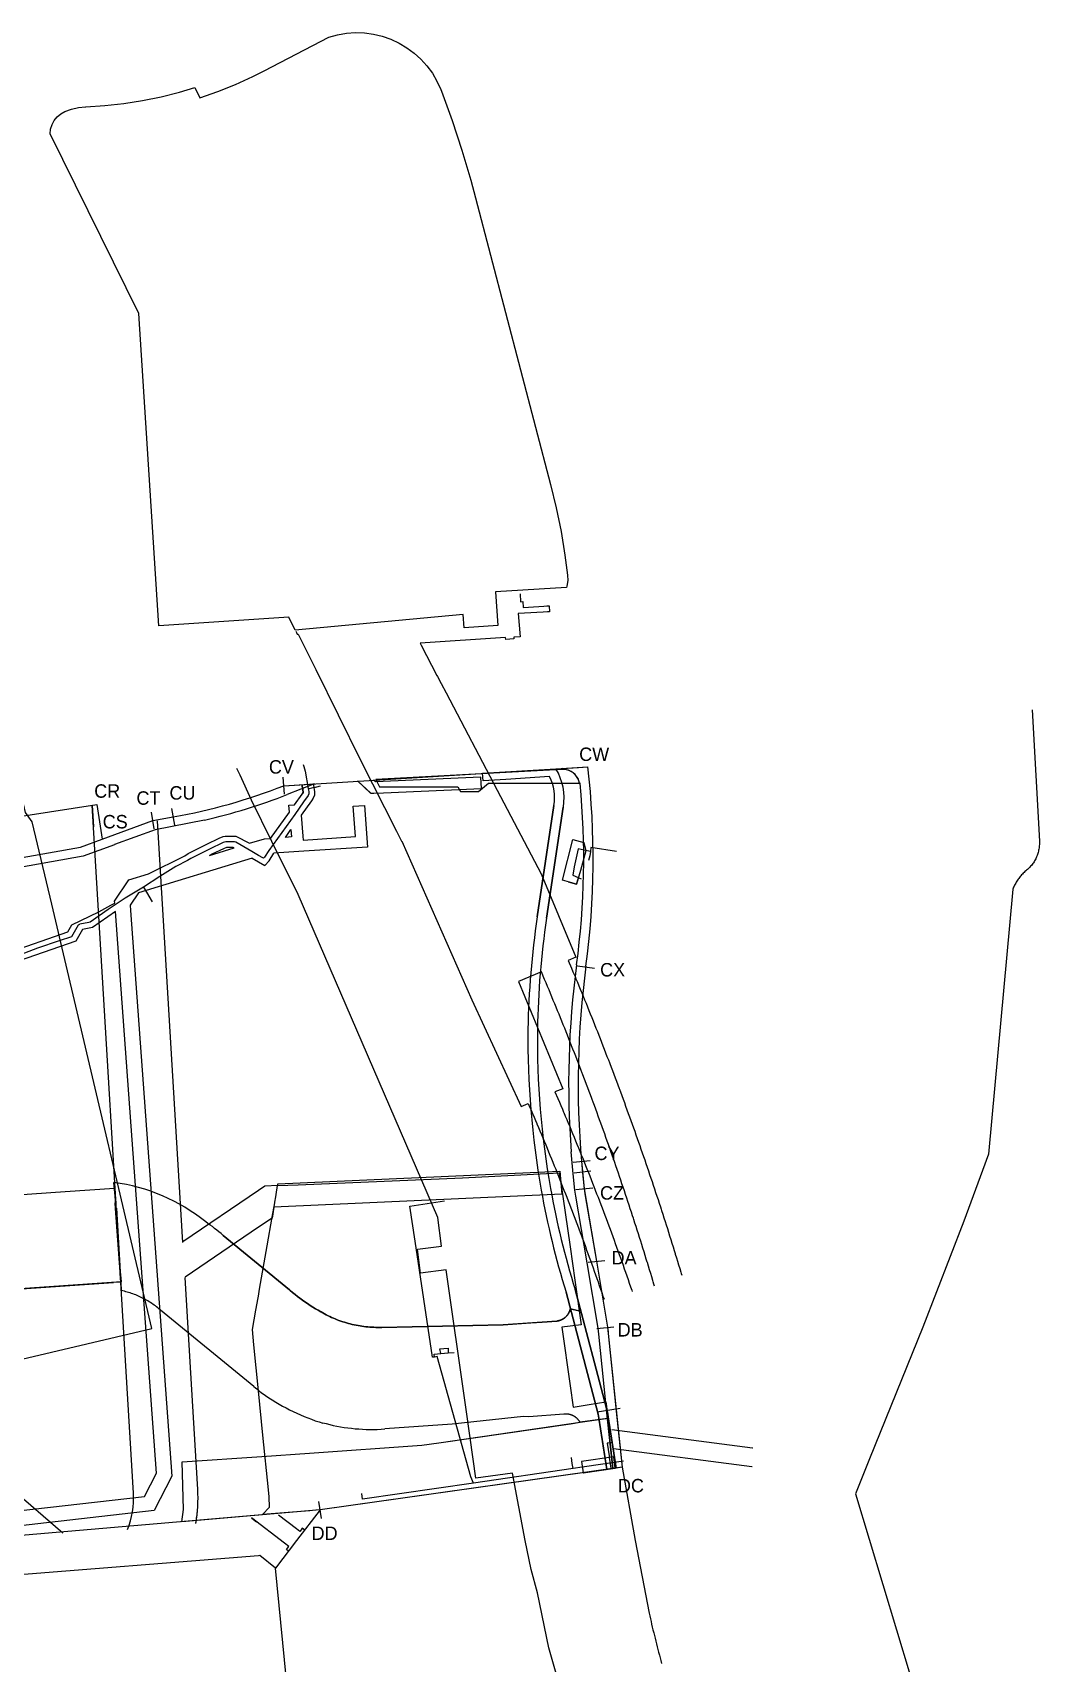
# Model space of a CAD drawing. Extents: x 833938 to 835456, y 817729 to 818666.
# Drawn here: x 835190.3 to 835456.3, y 817967.5 to 818398.4 of the extents above; entities that cross this region are included whole.
import ezdxf

# ---------------------------------------------------------------- set-up
doc = ezdxf.new("R2010")
doc.units = 0
for name, color, linetype in [('_SubjectSitePointAnno', 7, 'Continuous'), ('AdjacentLine', 7, 'Continuous'), ('DraftConditionLine_DR_DGN', 7, 'Continuous'), ('DraftConditionLine_Points_20151124_SHT1', 7, 'Continuous'), ('DraftConditionLine_ProposedFootBridge_Sht1', 7, 'Continuous'), ('DraftConditionLine_Protection_Vesting', 7, 'Continuous'), ('DraftConditionLine_ROW_Sht1_20150824', 7, 'Continuous'), ('DraftConditionLine_SUD_Pro_road_4', 7, 'Continuous'), ('DraftConditionLine_WWR_20160425', 7, 'Continuous'), ('DraftConditionPolygon_PHB', 7, 'Continuous'), ('DraftPolygon_SUD_Prop_road_4', 7, 'Continuous'), ('Footpath', 7, 'Continuous'), ('SubjectSitePolygon', 7, 'Continuous')]:
    doc.layers.add(name, color=color, linetype=linetype)

msp = doc.modelspace()

# ---------------------------------------------------------------- linework, layer by layer
at = {"layer": 'AdjacentLine'}
msp.add_lwpolyline([(835251.45, 818388.25), (835268.53, 818397.21), (835270.85, 818397.83), (835273.21, 818398.22), (835275.6, 818398.38), (835278, 818398.29), (835280.37, 818397.96), (835282.7, 818397.4), (835284.96, 818396.61), (835287.14, 818395.6), (835289.19, 818394.37), (835291.12, 818392.95), (835292.9, 818391.34), (835294.5, 818389.56), (835295.92, 818387.62), (835297.14, 818385.56), (835298.14, 818383.39), (835298.34, 818382.88), (835301.14, 818375.13), (835303.71, 818367.29), (835306.05, 818359.38), (835307.31, 818354.73), (835327.17, 818278.99), (835328.66, 818272.81), (835329.93, 818266.57), (835330.95, 818260.29), (835331.62, 818255.07), (835331.67, 818253.6), (835331.47, 818252.14), (835331.39, 818251.81), (835312.63, 818250.59), (835313.19, 818241.69), (835304.31, 818241.1), (835304.07, 818244.68), (835259.7, 818240.53), (835258.02, 818243.91), (835223.64, 818241.65), (835218.37, 818324.2), (835194.94, 818371.65), (835195.07, 818372.89), (835195.44, 818374.08), (835196.03, 818375.18), (835196.81, 818376.15), (835197.77, 818376.95), (835198.8, 818377.52), (835200.58, 818378.18), (835202.42, 818378.61), (835204.31, 818378.81), (835204.37, 818378.81), (835209.38, 818379.1), (835214.38, 818379.63), (835219.34, 818380.4), (835224.25, 818381.41), (835229.12, 818382.65), (835233.13, 818383.86), (835234.48, 818381.13), (835239.25, 818382.78), (835243.94, 818384.67), (835248.53, 818386.77)], close=True, dxfattribs=at)
for points in [[(835260.46, 818093.99), (835303.9, 818095.81), (835329.5, 818097.1)], [(835329.5, 818097.1), (835329.55, 818096.67), (835330.35, 818090.91), (835332.31, 818077.54)], [(835254.28, 818089.17), (835254.31, 818089.34), (835254.56, 818090.78), (835254.68, 818091.44), (835255.05, 818093.76), (835260.46, 818093.99)], [(835252.63, 818013.39), (835251.17, 818027.86), (835250, 818039.53), (835248.78, 818051.67), (835248.37, 818055.7), (835249.33, 818060.85), (835249.94, 818064.14), (835250, 818064.54), (835250.29, 818066.37), (835252.29, 818077.8), (835253.61, 818085.41), (835254.28, 818089.17)], [(835332.31, 818077.54), (835333.59, 818068.81), (835335.26, 818056.98), (835330.13, 818056.31), (835332.32, 818040.85)], [(835332.32, 818040.85), (835333.12, 818035.18), (835333.12, 818035.18), (835337.39, 818035.91)], [(835337.39, 818035.91), (835341.75, 818036.66), (835342.4, 818032.13), (835342.65, 818030.53), (835342.7, 818030.2), (835343.37, 818025.88), (835342.35, 818025.7), (835342.12, 818025.66), (835342.59, 818022.36), (835342.65, 818021.89), (835343.05, 818019.1), (835343.07, 818018.94)], [(835346.04, 818019.36), (835349.49, 818000), (835353.18, 817980.81), (835353.35, 817980.06), (835353.52, 817979.32), (835353.69, 817978.58), (835353.86, 817977.84), (835354.03, 817977.1), (835354.21, 817976.36), (835354.39, 817975.62), (835354.57, 817974.88), (835354.75, 817974.14), (835354.94, 817973.4), (835355.12, 817972.66), (835355.31, 817971.93), (835355.5, 817971.19), (835355.7, 817970.46), (835355.89, 817969.72), (835356.09, 817968.99), (835356.29, 817968.25), (835356.49, 817967.52)], [(835076.81, 818000), (835164.53, 818011.06), (835184.69, 818013.78), (835198.34, 818002.05)], [(835251.01, 818006.82), (835252.9, 818008.75), (835252.82, 818011.51), (835252.63, 818013.39)], [(835266.28, 818008.06), (835260.07, 818000), (835254.49, 817992.7), (835250.38, 817995.98), (835250, 817995.96), (835181.31, 817990.45), (835172.75, 817987.96), (835172.28, 817987.82), (835109.41, 817944.66), (835101.72, 817931.35), (835101.04, 817931.17), (835093.25, 817935.67), (835093.06, 817936.35), (835101.88, 817951.62), (835170.41, 817998.92)], [(835265.08, 818007.96), (835263.59, 818007.84), (835251.01, 818006.82)], [(835258.82, 817948.69), (835254.49, 817992.7)]]:
    msp.add_lwpolyline(points, dxfattribs=at)
at = {"layer": 'DraftConditionLine_DR_DGN'}
for p, q in [((835206.06, 818194.28), (835206.41, 818188.52)), ((835230.04, 818078.74), (835223.34, 818190.16))]:
    msp.add_line(p, q, dxfattribs=at)
msp.add_lwpolyline([(835310.78, 818200.05), (835334.83, 818200.05), (835334.41, 818201.33), (835333.73, 818202.22), (835333.03, 818202.88), (835331.87, 818203.49), (835330.91, 818203.69), (835330.12, 818203.72), (835281, 818201.07), (835281.97, 818199.15), (835302.62, 818199.15), (835303.38, 818197.9), (835308.13, 818197.9)], close=True, dxfattribs=at)
for points in [[(835216.98, 818012.46), (835215.06, 818044.65), (835206.69, 818183.97), (835206.06, 818194.28)], [(835230.04, 818078.74), (835230.03, 818078.94), (835250, 818092.52), (835251.69, 818093.67), (835255.06, 818093.83), (835255.12, 818094.21), (835329.6, 818097.54), (835330.09, 818091.46), (835254.07, 818088.05), (835253.57, 818085.15), (835250, 818082.73), (835230.59, 818069.53)], [(835233.94, 818013.48), (835232.02, 818045.67), (835230.6, 818069.45)]]:
    msp.add_lwpolyline(points, dxfattribs=at)
for radius, start, end in [(21.9, 337.7568, 3.4301), (38.9, 350.1694, 3.4277), (38.9, 350.1695, 355.5128)]:
    msp.add_arc((835195.11, 818011.15), radius, start, end, dxfattribs=at)
at = {"layer": 'DraftConditionLine_Points_20151124_SHT1'}
for p, q in [((835256.83, 818197.15), (835256.55, 818201.64)), ((835222.47, 818187.98), (835221.68, 818192.41)), ((835227.88, 818188.94), (835227.09, 818193.37)), ((835334.25, 818151.83), (835338.72, 818151.24)), ((835333.11, 818099.94), (835337.59, 818100.41)), ((835333.36, 818097.16), (835337.83, 818097.62)), ((835333.83, 818092.72), (835338.31, 818093.19)), ((835337.05, 818073.53), (835341.52, 818074)), ((835339.38, 818056.01), (835343.85, 818056.47)), ((835266.6, 818005.83), (835265.97, 818010.28))]:
    msp.add_line(p, q, dxfattribs=at)
at = {"layer": 'DraftConditionLine_ProposedFootBridge_Sht1'}
for p, q in [((835256.9, 817999.26), (835248.17, 818005.96)), ((835248.21, 818005.93), (835249.47, 818004.96)), ((835260.06, 818003.03), (835255.26, 818006.71)), ((835260.9, 818002.38), (835260.9, 818002.38))]:
    msp.add_line(p, q, dxfattribs=at)
for points in [[(835343.37, 818029.3), (835380.53, 818024.45), (835380.59, 818024.45)], [(835380.42, 818019.44), (835380.3, 818019.44), (835343.8, 818024.2)], [(835262.19, 818002.75), (835261.53, 818003.24), (835261.24, 818002.84), (835260.9, 818002.38), (835260.06, 818003.03)], [(835257.93, 817997.2), (835257.39, 817997.6), (835257.69, 817998), (835257.99, 817998.41), (835258, 817998.42), (835256.9, 817999.26)]]:
    msp.add_lwpolyline(points, dxfattribs=at)
at = {"layer": 'DraftConditionLine_Protection_Vesting'}
for points in [[(835319.09, 818250.06), (835319.23, 818248), (835319.81, 818248.04), (835319.91, 818246.5), (835326.8, 818246.95), (835326.91, 818245.37), (835318.6, 818244.9), (835319.15, 818238.77), (835317.46, 818238.66), (835317.49, 818238.17), (835315.3, 818238.02), (835315.26, 818238.52), (835292.71, 818237.05), (835292.71, 818237.05), (835292.72, 818237.03), (835292.95, 818236.56), (835297.09, 818228.56), (835297.08, 818228.56), (835297.25, 818228.25), (835298.21, 818226.43), (835299.53, 818223.92), (835313.07, 818198.19), (835324.66, 818176.16), (835333.86, 818154.11), (835331.82, 818153.24), (835332.68, 818151.2), (835333.07, 818150.27), (835333.46, 818149.34), (835333.62, 818148.96), (835333.85, 818148.42), (835334.23, 818147.49), (835334.62, 818146.56), (835335, 818145.63), (835335.38, 818144.7), (835335.76, 818143.77), (835336.14, 818142.84), (835336.52, 818141.91), (835336.9, 818140.98), (835337.28, 818140.05), (835337.65, 818139.12), (835338.02, 818138.18), (835338.4, 818137.25), (835338.77, 818136.32), (835339.14, 818135.38), (835339.51, 818134.45), (835339.88, 818133.51), (835340.24, 818132.58), (835340.61, 818131.64), (835340.97, 818130.71), (835341.34, 818129.77), (835341.7, 818128.83), (835342.06, 818127.9), (835342.42, 818126.96), (835342.7, 818126.24), (835342.78, 818126.02), (835343.14, 818125.08), (835343.49, 818124.14), (835343.85, 818123.2), (835344.2, 818122.26), (835344.56, 818121.32), (835344.91, 818120.38), (835345.26, 818119.44), (835345.35, 818119.2), (835345.61, 818118.5), (835345.96, 818117.55), (835346.3, 818116.61), (835346.65, 818115.67), (835346.99, 818114.72), (835347.34, 818113.78), (835347.68, 818112.83), (835348.02, 818111.89), (835348.36, 818110.94), (835348.7, 818110), (835349.04, 818109.05), (835349.37, 818108.1), (835349.71, 818107.16), (835350.04, 818106.21), (835350.37, 818105.26), (835350.71, 818104.31), (835351.04, 818103.36), (835351.37, 818102.42), (835351.69, 818101.47), (835352.02, 818100.52), (835352.35, 818099.57), (835352.67, 818098.61), (835352.99, 818097.66), (835353.32, 818096.71), (835353.64, 818095.76), (835353.96, 818094.81), (835354.28, 818093.85), (835354.59, 818092.9), (835354.91, 818091.95), (835355.22, 818090.99), (835355.54, 818090.04), (835355.85, 818089.08), (835356.16, 818088.13), (835356.36, 818087.53), (835356.47, 818087.17), (835356.78, 818086.22), (835357.09, 818085.26), (835357.4, 818084.3), (835357.7, 818083.35), (835358.01, 818082.39), (835358.31, 818081.43), (835358.61, 818080.47), (835358.91, 818079.51), (835359.21, 818078.55), (835359.51, 818077.6), (835359.81, 818076.64), (835360.06, 818075.8), (835360.1, 818075.68), (835360.4, 818074.71), (835360.69, 818073.75), (835360.98, 818072.79), (835361.27, 818071.83), (835361.56, 818070.87), (835361.66, 818070.53), (835361.8, 818070.08)], [(835326.13, 818246.91), (835326.8, 818246.95), (835326.91, 818245.37), (835326.32, 818245.33)], [(835259.83, 818240.27), (835260.01, 818239.91), (835260.24, 818239.43), (835260.51, 818239.46), (835265.14, 818230.09)], [(835265.14, 818230.09), (835276.96, 818206.16), (835286.47, 818187.4), (835287.81, 818184.77), (835287.81, 818184.77), (835287.82, 818184.74), (835287.83, 818184.72), (835287.83, 818184.72), (835306.39, 818142.81), (835319.34, 818114.61), (835321.25, 818115.43), (835321.6, 818114.6), (835322, 818113.69), (835322.39, 818112.78), (835322.78, 818111.86), (835323.17, 818110.95), (835323.52, 818110.13), (835323.56, 818110.03), (835323.95, 818109.12), (835324.33, 818108.2), (835324.72, 818107.28), (835325.1, 818106.37), (835325.48, 818105.45), (835325.87, 818104.53), (835326.25, 818103.61), (835326.62, 818102.69), (835327, 818101.77), (835327.38, 818100.85), (835327.75, 818099.93), (835328.12, 818099.01), (835328.5, 818098.09), (835328.87, 818097.16), (835329.24, 818096.24), (835329.6, 818095.32), (835329.97, 818094.39), (835330.34, 818093.47), (835330.7, 818092.54), (835331.06, 818091.62), (835331.42, 818090.69), (835331.78, 818089.76), (835332.14, 818088.83), (835332.5, 818087.91), (835332.85, 818086.98), (835333.21, 818086.05), (835333.56, 818085.12), (835333.91, 818084.19), (835334.26, 818083.26), (835334.61, 818082.33), (835334.96, 818081.4), (835335.31, 818080.46), (835335.49, 818079.97), (835335.65, 818079.53), (835336, 818078.6), (835336.34, 818077.67), (835336.68, 818076.73), (835337.02, 818075.8), (835337.36, 818074.86), (835337.7, 818073.93), (835338.03, 818072.99), (835338.37, 818072.05), (835338.7, 818071.12), (835339.03, 818070.18), (835339.36, 818069.24), (835339.69, 818068.3), (835340.02, 818067.36), (835340.35, 818066.43), (835340.67, 818065.49), (835341, 818064.55), (835341.27, 818063.75)], [(835454.34, 818219.48), (835456.28, 818184.76), (835456.29, 818184.46), (835456.29, 818184.16), (835456.28, 818183.86), (835456.26, 818183.56), (835456.24, 818183.26), (835456.2, 818182.96), (835456.15, 818182.66), (835456.1, 818182.37), (835456.03, 818182.08), (835455.96, 818181.79), (835455.87, 818181.5), (835455.78, 818181.21), (835455.68, 818180.93), (835455.57, 818180.65), (835455.44, 818180.38), (835455.31, 818180.11), (835455.18, 818179.84), (835455.03, 818179.58), (835454.87, 818179.32), (835454.71, 818179.07), (835454.54, 818178.83), (835454.36, 818178.59), (835454.17, 818178.35), (835453.97, 818178.13), (835453.77, 818177.9), (835453.56, 818177.69), (835453.13, 818177.28), (835452.9, 818177.09), (835452.67, 818176.9), (835452.44, 818176.7), (835452.23, 818176.49), (835452.01, 818176.28), (835451.8, 818176.07), (835451.6, 818175.84), (835451.4, 818175.62), (835451.21, 818175.39), (835451.03, 818175.15), (835450.84, 818174.91), (835450.67, 818174.67), (835450.5, 818174.42), (835450.34, 818174.17), (835450.18, 818173.92), (835450.03, 818173.66), (835449.88, 818173.39), (835449.74, 818173.13), (835449.61, 818172.86), (835449.49, 818172.59), (835449.28, 818172.09), (835442.81, 818102.09), (835441.22, 818097.76), (835436.3, 818084.32), (835425.47, 818056.34), (835411.43, 818021.57), (835407.69, 818012.29), (835425.72, 817952.47)], [(835329.71, 817961.18), (835326.73, 817971.64), (835323.74, 817986.12), (835321.99, 817992.33), (835320.44, 818000), (835317.09, 818017.79), (835307.43, 818016.44), (835305.89, 818027.13), (835304.65, 818035.82), (835299.56, 818071.51), (835292.82, 818070.62), (835292, 818076.92), (835298.37, 818077.76), (835297.35, 818085.33), (835260.46, 818170.69), (835253.55, 818184.68), (835248.15, 818195.61), (835245.11, 818202.22), (835244.3, 818203.93)], [(834851.08, 818169.81), (834847.83, 818150.05), (834933.23, 818151.37), (834950.61, 818077.61), (834894.45, 818073.68), (834900.09, 817993.08), (834916.93, 817994.26), (834924.18, 817937.19), (834990.14, 817945.62), (834987.38, 817967.33), (835002.27, 817968.37), (835004.91, 817947.51), (835070.87, 817955.95), (835064.29, 818007.99), (835064.63, 818008.07), (835067.63, 818007.54), (835106.92, 818016.8), (835115.69, 818030.98), (835221.77, 818055.98), (835199.14, 818152.03), (835195.36, 818168.08), (835190.23, 818189.84), (835188.42, 818192.29), (835187.25, 818197.25)], [(835354.63, 818067.17), (835354.47, 818067.7), (835354.29, 818068.32), (835354.19, 818068.65), (835353.9, 818069.61), (835353.61, 818070.56), (835353.32, 818071.51), (835353.03, 818072.46), (835352.74, 818073.41), (835352.7, 818073.54), (835352.45, 818074.36), (835352.15, 818075.31), (835351.86, 818076.26), (835351.56, 818077.21), (835351.26, 818078.16), (835350.97, 818079.11), (835350.67, 818080.06), (835350.36, 818081.01), (835350.06, 818081.96), (835349.76, 818082.91), (835349.45, 818083.85), (835349.15, 818084.8), (835349.03, 818085.16), (835348.84, 818085.75), (835348.53, 818086.69), (835348.22, 818087.64), (835347.91, 818088.58), (835347.6, 818089.53), (835347.29, 818090.47), (835346.97, 818091.42), (835346.66, 818092.36), (835346.34, 818093.3), (835346.02, 818094.25), (835345.7, 818095.19), (835345.38, 818096.13), (835345.06, 818097.07), (835344.74, 818098.02), (835344.41, 818098.96), (835344.09, 818099.9), (835343.76, 818100.84), (835343.44, 818101.78), (835343.11, 818102.72), (835342.78, 818103.65), (835342.45, 818104.59), (835342.12, 818105.53), (835341.78, 818106.47), (835341.45, 818107.41), (835341.11, 818108.34), (835340.78, 818109.28), (835340.44, 818110.22), (835340.1, 818111.15), (835339.76, 818112.09), (835339.42, 818113.02), (835339.07, 818113.96), (835338.73, 818114.89), (835338.39, 818115.82), (835338.13, 818116.52), (835338.04, 818116.76), (835337.69, 818117.69), (835337.34, 818118.62), (835337, 818119.55), (835336.64, 818120.48), (835336.29, 818121.41), (835335.94, 818122.34), (835335.59, 818123.27), (835335.5, 818123.49), (835335.23, 818124.2), (835334.87, 818125.13), (835334.52, 818126.06), (835334.16, 818126.99), (835333.8, 818127.92), (835333.44, 818128.84), (835333.07, 818129.77), (835332.71, 818130.7), (835332.35, 818131.62), (835331.98, 818132.55), (835331.61, 818133.47), (835331.25, 818134.4), (835330.88, 818135.32), (835330.51, 818136.25), (835330.13, 818137.17), (835329.76, 818138.09), (835329.39, 818139.01), (835329.01, 818139.94), (835328.64, 818140.86), (835328.26, 818141.78), (835327.88, 818142.7), (835327.5, 818143.62), (835327.12, 818144.54), (835326.74, 818145.46), (835326.52, 818145.99), (835326.36, 818146.38), (835325.97, 818147.29), (835325.59, 818148.21), (835324.73, 818150.24), (835318.66, 818147.66), (835330.35, 818119.36), (835328.31, 818118.49), (835329.07, 818116.74), (835329.47, 818115.81)], [(835329.47, 818115.81), (835329.86, 818114.89), (835330.26, 818113.96), (835330.61, 818113.13), (835330.65, 818113.04), (835331.04, 818112.11), (835331.43, 818111.19), (835331.82, 818110.26), (835332.21, 818109.33), (835332.6, 818108.4), (835332.98, 818107.48), (835333.36, 818106.55), (835333.75, 818105.62), (835334.13, 818104.69), (835334.51, 818103.76), (835334.89, 818102.82), (835335.26, 818101.89), (835335.64, 818100.96), (835336.01, 818100.03), (835336.39, 818099.09), (835336.76, 818098.16), (835337.13, 818097.22), (835337.5, 818096.29), (835337.87, 818095.35), (835338.23, 818094.42), (835338.6, 818093.48), (835338.96, 818092.54), (835339.33, 818091.61), (835339.69, 818090.67), (835340.05, 818089.73), (835340.4, 818088.79), (835340.76, 818087.85), (835341.12, 818086.91), (835341.47, 818085.97), (835341.83, 818085.03), (835342.18, 818084.09), (835342.53, 818083.14), (835342.71, 818082.65), (835342.88, 818082.2), (835343.22, 818081.26), (835343.57, 818080.31), (835343.92, 818079.37), (835344.26, 818078.42), (835344.6, 818077.48), (835344.94, 818076.53), (835345.28, 818075.59), (835345.62, 818074.64), (835345.96, 818073.69), (835346.29, 818072.74), (835346.63, 818071.8), (835346.96, 818070.85), (835347.29, 818069.9), (835347.62, 818068.95), (835347.95, 818068), (835348.28, 818067.05), (835348.6, 818066.1), (835348.71, 818065.79)]]:
    msp.add_lwpolyline(points, dxfattribs=at)
at = {"layer": 'DraftConditionLine_ROW_Sht1_20150824'}
for p, q in [((835334.53, 818204.13), (835334.52, 818204.26)), ((835341.96, 818034.6), (835343.57, 818019.01)), ((835332.43, 818030.85), (835334.94, 818031.21))]:
    msp.add_line(p, q, dxfattribs=at)
for points in [[(835326.87, 818201.8), (835315.29, 818201.06), (835309.31, 818200.67), (835309.18, 818202.68)], [(835328.05, 818194.17), (835323.63, 818164.75)], [(835330.52, 818193.78), (835326.1, 818164.38)], [(835333.66, 818066.28), (835342.15, 818033.86)], [(835331.25, 818065.6), (835339.7, 818033.33), (835339.88, 818032.3), (835342.01, 818018.75)], [(835342.15, 818033.86), (835342.35, 818032.7), (835344.48, 818019.14)], [(835229.73, 818004.93), (835230.19, 818008.2), (835229.8, 818020.74), (835250.9, 818022.21), (835263.46, 818023.09), (835293.12, 818025.17), (835297.61, 818025.81), (835332.43, 818030.85)]]:
    msp.add_lwpolyline(points, dxfattribs=at)
for centre, radius, start, end in [((835315.81, 818196.18), 14.91, 350.7347, 31.1371), ((835315.81, 818196.18), 12.41, 350.6655, 26.9485), ((835543.97, 818131.65), 222.81, 171.457, 179.112), ((835543.97, 818131.65), 220.31, 171.457, 179.1112), ((835545.58, 818132.17), 224.41, 179.2508, 190.1652), ((835545.58, 818132.17), 221.91, 179.2516, 190.1656), ((835542.95, 818131.42), 221.7, 190.0933, 197.272), ((835542.95, 818131.42), 219.2, 190.0928, 197.2867)]:
    msp.add_arc(centre, radius, start, end, dxfattribs=at)
at = {"layer": 'DraftConditionLine_SUD_Pro_road_4'}
for p, q in [((835212.47, 818087.76), (835213.47, 818070.96)), ((835342.37, 818032.29), (835342.41, 818032.29)), ((835342.89, 818029.26), (835342.85, 818029.26))]:
    msp.add_line(p, q, dxfattribs=at)
for points in [[(835020.3, 818082.6), (835022.18, 818081.33), (835022.21, 818081.39), (835024.48, 818079.97), (835114.39, 818086.25), (835114.35, 818087.22), (835119.96, 818088.55), (835119.89, 818089.59), (835120.29, 818089.62), (835120.23, 818090.42), (835123.43, 818090.64), (835123.2, 818093.88), (835135.57, 818094.75), (835135.72, 818092.55), (835135.8, 818091.51), (835136.93, 818091.59), (835141.07, 818088.12), (835198.9, 818092.16), (835211.92, 818093.05)], [(835211.77, 818094.58), (835212.29, 818089.24)], [(835331.5, 818059.43), (835331.47, 818059.39), (835331.42, 818059.33), (835331.37, 818059.28), (835331.32, 818059.23), (835331.28, 818059.17), (835331.22, 818059.12), (835331.17, 818059.07), (835331.12, 818059.02), (835331.07, 818058.98), (835331.01, 818058.93), (835330.96, 818058.88), (835330.9, 818058.84), (835330.84, 818058.79), (835330.79, 818058.75), (835330.73, 818058.71), (835330.67, 818058.67), (835330.61, 818058.63), (835330.55, 818058.59), (835330.49, 818058.55), (835330.43, 818058.51), (835330.37, 818058.47), (835330.3, 818058.44), (835330.24, 818058.41), (835330.17, 818058.37), (835330.11, 818058.34), (835330.05, 818058.31), (835329.98, 818058.28), (835329.91, 818058.25), (835329.85, 818058.23), (835329.78, 818058.2), (835329.71, 818058.18), (835329.64, 818058.15), (835329.58, 818058.13), (835329.51, 818058.11), (835329.44, 818058.09), (835329.37, 818058.07), (835329.3, 818058.05), (835329.23, 818058.04), (835329.16, 818058.02), (835329.09, 818058.01), (835329.02, 818057.99), (835328.95, 818057.98), (835328.87, 818057.97), (835328.81, 818057.97), (835314.65, 818056.98), (835282.54, 818056.3), (835282.02, 818056.29), (835281.49, 818056.29), (835280.97, 818056.3), (835280.45, 818056.31), (835279.93, 818056.34), (835279.4, 818056.37), (835278.88, 818056.42), (835278.36, 818056.47), (835277.84, 818056.53), (835277.33, 818056.6), (835276.81, 818056.68), (835276.29, 818056.77), (835275.78, 818056.86), (835275.27, 818056.97), (835274.76, 818057.09), (835274.25, 818057.21), (835273.74, 818057.34), (835273.24, 818057.49), (835272.74, 818057.64), (835272.24, 818057.8), (835271.74, 818057.96), (835271.25, 818058.14), (835270.76, 818058.33), (835270.28, 818058.52), (835269.79, 818058.72), (835269.32, 818058.93), (835268.84, 818059.15), (835268.37, 818059.38), (835267.9, 818059.61), (835267.44, 818059.86), (835266.98, 818060.11), (835266.53, 818060.37), (835266.45, 818060.41), (835265.73, 818060.82), (835265.02, 818061.23), (835264.32, 818061.66), (835263.63, 818062.1), (835262.94, 818062.56), (835262.27, 818063.02), (835261.6, 818063.5), (835260.94, 818063.99), (835260.29, 818064.48), (835259.64, 818065), (835259.01, 818065.52), (835258.38, 818066.05), (835258.21, 818066.2), (835240.64, 818080.57)], [(835141.26, 818063.27), (835211.68, 818068.19)], [(835211.68, 818068.21), (835213.68, 818068.35)], [(835248.79, 818040.67), (835224.11, 818060.84), (835223.98, 818060.96), (835223.67, 818061.22), (835223.37, 818061.47), (835223.05, 818061.71), (835222.74, 818061.95), (835222.42, 818062.19), (835222.1, 818062.42), (835221.77, 818062.64), (835221.44, 818062.86), (835221.1, 818063.07), (835220.76, 818063.28), (835220.42, 818063.48), (835220.07, 818063.67), (835219.72, 818063.86), (835219.37, 818064.04), (835219.02, 818064.21), (835218.66, 818064.38), (835218.3, 818064.55), (835217.93, 818064.7), (835217.57, 818064.85), (835217.2, 818065), (835216.82, 818065.13), (835216.45, 818065.27), (835216.07, 818065.39), (835215.69, 818065.51), (835215.31, 818065.62), (835214.93, 818065.72), (835214.55, 818065.82), (835214.16, 818065.91), (835213.77, 818066), (835213.76, 818066), (835213.62, 818069.98)], [(835335.16, 818060.56), (835334.99, 818060.6), (835332.36, 818061.17), (835332.34, 818061.1), (835332.32, 818061.03), (835332.3, 818060.96), (835332.29, 818060.9), (835332.26, 818060.83), (835332.24, 818060.76), (835332.22, 818060.69), (835332.19, 818060.62), (835332.17, 818060.56), (835332.14, 818060.49), (835332.11, 818060.42), (835332.08, 818060.36), (835332.05, 818060.29), (835332.02, 818060.23), (835331.99, 818060.16), (835331.96, 818060.1), (835331.92, 818060.04), (835331.89, 818059.97), (835331.85, 818059.91), (835331.81, 818059.85), (835331.77, 818059.79), (835331.73, 818059.73), (835331.69, 818059.67), (835331.65, 818059.61), (835331.6, 818059.56), (835331.56, 818059.5), (835331.52, 818059.44), (835331.5, 818059.43)], [(835334.94, 818031.21), (835334.92, 818031.24), (835334.88, 818031.31), (835334.84, 818031.37), (835334.81, 818031.43), (835334.77, 818031.49), (835334.72, 818031.56), (835334.68, 818031.62), (835334.64, 818031.68), (835334.59, 818031.73), (835334.55, 818031.79), (835334.5, 818031.85), (835334.45, 818031.91), (835334.41, 818031.96), (835334.36, 818032.02), (835334.31, 818032.07), (835334.26, 818032.12), (835334.2, 818032.18), (835334.15, 818032.23), (835334.1, 818032.28), (835334.04, 818032.33), (835333.99, 818032.37), (835333.93, 818032.42), (835333.87, 818032.47), (835333.81, 818032.51), (835333.79, 818032.53), (835333.75, 818032.56), (835333.7, 818032.6), (835333.63, 818032.64), (835333.57, 818032.68), (835333.51, 818032.72), (835333.45, 818032.76), (835333.39, 818032.8), (835333.32, 818032.84), (835333.26, 818032.87), (835333.19, 818032.91), (835333.13, 818032.94), (835333.06, 818032.97), (835332.99, 818033.01), (835332.93, 818033.04), (835332.86, 818033.06), (835332.79, 818033.09), (835332.72, 818033.12), (835332.65, 818033.14), (835332.58, 818033.17), (835332.51, 818033.19), (835332.44, 818033.21), (835332.37, 818033.23), (835332.3, 818033.25), (835332.23, 818033.27), (835332.16, 818033.28), (835332.08, 818033.3), (835332.01, 818033.31), (835331.94, 818033.33), (835331.87, 818033.34), (835331.79, 818033.35), (835331.72, 818033.36), (835331.65, 818033.36), (835331.57, 818033.37), (835331.5, 818033.38), (835331.43, 818033.38), (835331.35, 818033.38), (835331.28, 818033.38), (835331.2, 818033.38), (835331.13, 818033.38), (835331.06, 818033.38), (835330.98, 818033.38), (835330.91, 818033.37), (835330.84, 818033.36), (835330.76, 818033.36), (835330.69, 818033.35), (835321.42, 818032.7), (835319.98, 818032.79), (835301.12, 818030.69), (835283.33, 818029.45)], [(835334.94, 818031.21), (835335.61, 818031.31), (835342.37, 818032.29)], [(835267.84, 818030.85), (835266.99, 818030.98)]]:
    msp.add_lwpolyline(points, dxfattribs=at)
for centre, radius, start, end in [((835205.26, 818045.84), 49.17, 51.2512, 82.3935), ((835208.96, 818044.96), 47.67, 48.3454, 55.3872), ((835267.21, 818061.3), 27.66, 228.2392, 236.3177), ((835283.85, 818085.23), 56.81, 235.7366, 252.7325), ((835279.89, 818077.62), 48.29, 255.5558, 274.0876)]:
    msp.add_arc(centre, radius, start, end, dxfattribs=at)
at = {"layer": 'DraftConditionLine_WWR_20160425'}
for p, q in [((835265.39, 818199.14), (835266.36, 818199.37)), ((835276.18, 818200.67), (835279.62, 818197.44)), ((835240.63, 818184.36), (835237.02, 818182.64)), ((835337.69, 818182.06), (835336, 818182.38)), ((835337.5, 818180.88), (835337.19, 818179.63)), ((835337.69, 818182.06), (835337.5, 818180.88)), ((835335.06, 818177), (835334.02, 818173.37)), ((835219.58, 818172.59), (835220.37, 818171.29)), ((835220.37, 818171.29), (835221.89, 818168.76)), ((835297.31, 818049.31), (835298.19, 818049.38)), ((835298.19, 818049.38), (835300.06, 818049.56)), ((835300.06, 818049.56), (835301.69, 818049.69)), ((835345.51, 818034.87), (835339.42, 818033.89)), ((835333.13, 818019), (835306.75, 818015.13)), ((835332.88, 818020.31), (835332.69, 818021.94)), ((835333.13, 818019), (835332.88, 818020.31)), ((835335.54, 818019.35), (835333.13, 818019)), ((835346.44, 818020.94), (835335.54, 818019.35)), ((835306.75, 818015.13), (835306.13, 818016.81))]:
    msp.add_line(p, q, dxfattribs=at)
for points in [[(835261.82, 818204.97), (835261.98, 818204.52), (835262.32, 818203.27), (835263.14, 818198.66)], [(835253.2, 818185.49), (835258.17, 818192.4), (835258, 818194.28), (835259.53, 818194.36), (835261.5, 818197.17), (835261.79, 818197.59), (835261.66, 818198.4), (835261.42, 818199.76)], [(835264.43, 818199.95), (835264.62, 818198.91), (835264.8, 818197.8), (835264.78, 818196.9), (835264.42, 818196.11), (835263.95, 818195.45), (835261.25, 818191.58)], [(835261.42, 818199.76), (835261.66, 818198.4), (835261.79, 818197.59), (835261.64, 818197.37)], [(835276.18, 818200.67), (835279.64, 818197.42), (835280.48, 818197.45), (835280.48, 818197.43), (835282.98, 818197.54), (835308.94, 818198.67), (835308.73, 818201.67), (835280.93, 818200.39), (835280.9, 818200.39), (835280.35, 818200.93)], [(835263.14, 818198.66), (835263.19, 818198.38), (835263.3, 818197.69), (835263.3, 818197.53), (835263.29, 818197.24), (835263.11, 818196.86), (835261.88, 818195.11), (835259.6, 818191.83), (835256.14, 818187.01), (835252.72, 818182.27), (835251.59, 818180.52), (835251.34, 818180.25), (835251.12, 818180.34), (835250, 818181)], [(835263.14, 818198.66), (835263.4, 818198.7), (835264.04, 818198.82), (835264.12, 818198.84)], [(835264.12, 818198.84), (835264.74, 818198.98), (835265.03, 818199.04), (835265.39, 818199.14)], [(835261.25, 818191.58), (835261.74, 818186.06), (835261.81, 818185.05), (835275.61, 818185.97), (835275.04, 818193.99), (835278.03, 818194.21), (835278.81, 818183.19), (835262, 818182.07), (835254.04, 818181.54)], [(835237.02, 818182.64), (835232.13, 818180.19), (835231.26, 818179.62), (835228.19, 818178.07), (835223.92, 818175.42), (835219.58, 818172.59)], [(835220.9, 818176.08), (835230.51, 818180.92), (835231.38, 818181.49), (835236.36, 818183.99), (835239.56, 818185.52), (835240.69, 818185.95), (835241.16, 818186.05), (835243.99, 818186.11), (835247.59, 818184.19)], [(835250, 818181), (835248.21, 818182.06), (835244, 818184.46), (835243.63, 818184.6), (835242.84, 818184.59), (835241.34, 818184.55), (835240.99, 818184.48), (835240.63, 818184.36)], [(835247.59, 818184.19), (835251.54, 818185.38), (835253.2, 818185.49)], [(835334.02, 818173.37), (835330.34, 818174.49), (835333.02, 818185.16), (835335.98, 818184.36), (835336.43, 818182.22), (835335.06, 818177)], [(835336, 818182.38), (835334.44, 818182.69), (835333.38, 818177.94)], [(835344.6, 818182), (835337.81, 818183.06), (835337.69, 818182.06)], [(835248.3, 818180.22), (835218.28, 818171.1), (835216.08, 818167.82), (835216.18, 818166.42)], [(835248.3, 818180.22), (835251.66, 818178.36), (835252.78, 818179.6), (835254.04, 818181.54)], [(835333.38, 818177.94), (835333, 818175.81), (835335.25, 818174.81)], [(835212.03, 818168.4), (835211.99, 818168.9), (835215.75, 818174.51), (835220.9, 818176.08)], [(835331.81, 818174.04), (835334.02, 818173.37), (835334.52, 818175.11)], [(835219.58, 818172.59), (835214.78, 818169.71), (835210.27, 818166.66), (835205.56, 818163.34), (835205.2, 818163.25), (835202.78, 818162.83)], [(834879.21, 817967.67), (834926.92, 817974.87), (834958.96, 817979.38), (835029.99, 817989.76), (835066.25, 817995.25), (835083.8, 817997.61), (835095.94, 817999.13), (835103.68, 817999.79), (835135.15, 818001.99), (835219.83, 818011.62), (835223.01, 818017.82), (835212.19, 818166.13)], [(835216.18, 818166.42), (835227.08, 818016.99), (835222.4, 818007.89), (835135.52, 817998), (835103.99, 817995.8), (835096.36, 817995.15), (835084.31, 817993.64), (835066.82, 817991.29)], [(835183.5, 818155.14), (835199.65, 818160.79), (835200.71, 818162.68), (835207.77, 818166.1), (835210.99, 818167.84), (835212.03, 818168.4)], [(835212.19, 818166.13), (835206.14, 818161.92), (835203.45, 818161.43), (835201.71, 818158.34), (835184.5, 818152.31)], [(835197.38, 818158.47), (835200.68, 818159.57), (835202.41, 818162.65), (835202.78, 818162.83)], [(835175.42, 818150.9), (835176.27, 818151.11), (835180.49, 818152.49), (835185.95, 818154.41), (835191.66, 818156.57), (835197.38, 818158.47)], [(835291.38, 818079.06), (835289.94, 818088.31), (835299.13, 818089.75)], [(835296.5, 818048.44), (835296, 818048.44), (835291.38, 818079.06)], [(835296.5, 818048.44), (835296.44, 818049.19), (835297.31, 818049.31)], [(835306.13, 818016.81), (835297.19, 818048.56), (835296.5, 818048.44)], [(835298.19, 818049.38), (835297.94, 818050.63), (835298.94, 818050.75)], [(835298.94, 818050.75), (835300.06, 818050.81), (835300.06, 818049.56)], [(835335.33, 818020.84), (835335.76, 818017.87), (835335.86, 818017.88)], [(835306.75, 818015.13), (835277.44, 818010.94), (835277.31, 818012.38)]]:
    msp.add_lwpolyline(points, dxfattribs=at)
for points in [[(835257.08, 818185.75), (835258.57, 818187.83), (835258.75, 818185.86)], [(835237.06, 818180.99), (835243.53, 818182.95), (835243.27, 818183.1), (835241.53, 818183.06), (835240.75, 818182.76), (835237.68, 818181.3)], [(835335.33, 818020.84), (835335.76, 818017.87), (835344.23, 818019.1), (835343.89, 818022.08)]]:
    msp.add_lwpolyline(points, close=True, dxfattribs=at)
at = {"layer": 'DraftConditionPolygon_PHB'}
for points in [[(835326.87, 818201.8), (835315.29, 818201.06), (835309.31, 818200.67), (835309.18, 818202.68), (835328.57, 818203.89)], [(835328.57, 818203.89), (835337.02, 818204.42)], [(835323.63, 818164.75), (835328.05, 818194.17)], [(835326.1, 818164.38), (835330.52, 818193.78)], [(835330.52, 818193.78), (835326.1, 818164.38)], [(835335.35, 818100.17), (835335.99, 818092.92), (835339.29, 818073.77), (835342.22, 818056.39), (835346.04, 818019.36), (835344.48, 818019.14), (835342.35, 818032.7), (835342.15, 818033.86), (835333.66, 818066.28)], [(835333.66, 818066.28), (835341.96, 818034.6)], [(835341.96, 818034.6), (835343.57, 818019.01), (835342, 818018.79), (835339.88, 818032.3), (835339.7, 818033.33), (835331.25, 818065.6)]]:
    msp.add_lwpolyline(points, dxfattribs=at)
msp.add_lwpolyline([(835344.48, 818019.14), (835343.79, 818019.04), (835343.07, 818018.94), (835266.28, 818008.06), (835229.73, 818004.93), (835230.19, 818008.2), (835229.8, 818020.74), (835250.9, 818022.21), (835263.46, 818023.09), (835293.12, 818025.17), (835297.61, 818025.81), (835335.61, 818031.31), (835342.37, 818032.29), (835342.41, 818032.29)], close=True, dxfattribs=at)
for centre, radius, start, end in [((835315.81, 818196.18), 14.91, 350.7347, 31.1371), ((835315.81, 818196.18), 14.91, 350.7347, 31.1371), ((835125.73, 818180.1), 212.68, 352.3323, 6.5659), ((835315.81, 818196.18), 12.41, 350.6655, 26.9485), ((835543.97, 818131.65), 222.81, 171.457, 179.112), ((835543.97, 818131.65), 220.31, 171.457, 179.1112), ((835543.97, 818131.65), 220.31, 171.457, 179.1112), ((835566.54, 818120.75), 232.11, 172.3323, 185.0861), ((835545.58, 818132.17), 224.41, 179.2508, 190.1652), ((835545.58, 818132.17), 221.91, 179.2516, 190.1656), ((835545.58, 818132.17), 221.91, 179.2516, 190.1656), ((835542.95, 818131.42), 221.7, 190.0933, 197.272), ((835542.95, 818131.42), 219.2, 190.0928, 197.2867), ((835542.95, 818131.42), 219.2, 190.0928, 197.2867)]:
    msp.add_arc(centre, radius, start, end, dxfattribs=at)
at = {"layer": 'DraftPolygon_SUD_Prop_road_4'}
for points in [[(835185.09, 818091.19), (835198.9, 818092.16), (835211.92, 818093.05), (835212.25, 818087.68), (835213.41, 818071), (835213.41, 818071.03), (835213.68, 818068.35), (835141.26, 818063.27)], [(835212.29, 818089.24), (835211.77, 818094.58)], [(835248.79, 818040.67), (835224.11, 818060.84), (835223.98, 818060.96), (835223.67, 818061.22), (835223.37, 818061.47), (835223.05, 818061.71), (835222.74, 818061.95), (835222.42, 818062.19), (835222.1, 818062.42), (835221.77, 818062.64), (835221.44, 818062.86), (835221.1, 818063.07), (835220.76, 818063.28), (835220.42, 818063.48), (835220.07, 818063.67), (835219.72, 818063.86), (835219.37, 818064.04), (835219.02, 818064.21), (835218.66, 818064.38), (835218.3, 818064.55), (835217.93, 818064.7), (835217.57, 818064.85), (835217.2, 818065), (835216.82, 818065.13), (835216.45, 818065.27), (835216.07, 818065.39), (835215.69, 818065.51), (835215.31, 818065.62), (835214.93, 818065.72), (835214.55, 818065.82), (835214.16, 818065.91), (835213.77, 818066), (835213.76, 818066), (835213.62, 818069.98), (835213.5, 818070), (835213.48, 818070), (835213.41, 818071), (835212.25, 818087.68), (835212.14, 818089.21), (835212.17, 818089.22)], [(835240.64, 818080.57), (835258.21, 818066.2), (835258.38, 818066.05), (835259.01, 818065.52), (835259.64, 818065), (835260.29, 818064.48), (835260.94, 818063.99), (835261.6, 818063.5), (835262.27, 818063.02), (835262.94, 818062.56), (835263.63, 818062.1), (835264.32, 818061.66), (835265.02, 818061.23), (835265.73, 818060.82), (835266.45, 818060.41), (835266.53, 818060.37), (835266.98, 818060.11), (835267.44, 818059.86), (835267.9, 818059.61), (835268.37, 818059.38), (835268.84, 818059.15), (835269.32, 818058.93), (835269.79, 818058.72), (835270.28, 818058.52), (835270.76, 818058.33), (835271.25, 818058.14), (835271.74, 818057.96), (835272.24, 818057.8), (835272.74, 818057.64), (835273.24, 818057.49), (835273.74, 818057.34), (835274.25, 818057.21), (835274.76, 818057.09), (835275.27, 818056.97), (835275.78, 818056.86), (835276.29, 818056.77), (835276.81, 818056.68), (835277.33, 818056.6), (835277.84, 818056.53), (835278.36, 818056.47), (835278.88, 818056.42), (835279.4, 818056.37), (835279.93, 818056.34), (835280.45, 818056.31), (835280.97, 818056.3), (835281.49, 818056.29), (835282.02, 818056.29), (835282.54, 818056.3), (835314.65, 818056.98), (835321.95, 818057.49), (835324.9, 818057.69), (835328.81, 818057.97), (835328.87, 818057.97), (835328.95, 818057.98), (835329.02, 818057.99), (835329.09, 818058.01), (835329.16, 818058.02), (835329.23, 818058.04), (835329.3, 818058.05), (835329.37, 818058.07), (835329.44, 818058.09), (835329.51, 818058.11), (835329.58, 818058.13), (835329.64, 818058.15), (835329.71, 818058.18), (835329.78, 818058.2), (835329.85, 818058.23), (835329.91, 818058.25), (835329.98, 818058.28), (835330.05, 818058.31), (835330.11, 818058.34), (835330.17, 818058.37), (835330.24, 818058.41), (835330.3, 818058.44), (835330.37, 818058.47), (835330.43, 818058.51), (835330.49, 818058.55), (835330.55, 818058.59), (835330.61, 818058.63), (835330.67, 818058.67), (835330.73, 818058.71), (835330.79, 818058.75), (835330.84, 818058.79), (835330.9, 818058.84), (835330.96, 818058.88), (835331.01, 818058.93), (835331.07, 818058.98), (835331.12, 818059.02), (835331.17, 818059.07), (835331.22, 818059.12), (835331.28, 818059.17), (835331.32, 818059.23), (835331.37, 818059.28), (835331.42, 818059.33), (835331.47, 818059.39), (835331.52, 818059.44), (835331.56, 818059.5), (835331.6, 818059.56), (835331.65, 818059.61), (835331.69, 818059.67), (835331.73, 818059.73), (835331.77, 818059.79), (835331.81, 818059.85), (835331.85, 818059.91), (835331.89, 818059.97), (835331.92, 818060.04), (835331.96, 818060.1), (835331.99, 818060.16), (835332.02, 818060.23), (835332.05, 818060.29), (835332.08, 818060.36), (835332.11, 818060.42), (835332.14, 818060.49), (835332.17, 818060.56), (835332.19, 818060.62), (835332.22, 818060.69), (835332.24, 818060.76), (835332.26, 818060.83), (835332.29, 818060.9), (835332.3, 818060.96), (835332.32, 818061.03), (835332.34, 818061.1), (835332.36, 818061.17), (835335.16, 818060.56), (835341.96, 818034.6), (835342.2, 818032.26)], [(835342.2, 818032.26), (835335.61, 818031.31), (835334.94, 818031.21), (835334.92, 818031.24), (835334.88, 818031.31), (835334.84, 818031.37), (835334.81, 818031.43), (835334.77, 818031.49), (835334.72, 818031.56), (835334.68, 818031.62), (835334.64, 818031.68), (835334.59, 818031.73), (835334.55, 818031.79), (835334.5, 818031.85), (835334.45, 818031.91), (835334.41, 818031.96), (835334.36, 818032.02), (835334.31, 818032.07), (835334.26, 818032.12), (835334.2, 818032.18), (835334.15, 818032.23), (835334.1, 818032.28), (835334.04, 818032.33), (835333.99, 818032.37), (835333.93, 818032.42), (835333.87, 818032.47), (835333.81, 818032.51), (835333.75, 818032.56), (835333.7, 818032.6), (835333.63, 818032.64), (835333.57, 818032.68), (835333.51, 818032.72), (835333.45, 818032.76), (835333.39, 818032.8), (835333.32, 818032.84), (835333.26, 818032.87), (835333.19, 818032.91), (835333.13, 818032.94), (835333.06, 818032.97), (835332.99, 818033.01), (835332.93, 818033.04), (835332.86, 818033.06), (835332.79, 818033.09), (835332.72, 818033.12), (835332.65, 818033.14), (835332.58, 818033.17), (835332.51, 818033.19), (835332.44, 818033.21), (835332.37, 818033.23), (835332.3, 818033.25), (835332.23, 818033.27), (835332.16, 818033.28), (835332.08, 818033.3), (835332.01, 818033.31), (835331.94, 818033.33), (835331.87, 818033.34), (835331.79, 818033.35), (835331.72, 818033.36), (835331.65, 818033.36), (835331.57, 818033.37), (835331.5, 818033.38), (835331.43, 818033.38), (835331.35, 818033.38), (835331.28, 818033.38), (835331.2, 818033.38), (835331.13, 818033.38), (835331.06, 818033.38), (835330.98, 818033.38), (835330.91, 818033.37), (835330.84, 818033.36), (835330.76, 818033.36), (835330.69, 818033.35), (835321.42, 818032.7), (835319.98, 818032.79), (835301.12, 818030.69), (835283.33, 818029.45)], [(835267.84, 818030.85), (835266.99, 818030.98)]]:
    msp.add_lwpolyline(points, dxfattribs=at)
for centre, radius, start, end in [((835205.26, 818045.84), 49.17, 51.2512, 82.3935), ((835212.44, 818088.25), 1, 98.3193, 105.1911), ((835208.96, 818044.96), 47.67, 48.3454, 55.3872), ((835267.21, 818061.3), 27.66, 228.2392, 236.3177), ((835283.85, 818085.23), 56.81, 235.7366, 252.7325), ((835279.89, 818077.62), 48.29, 255.5558, 274.0876)]:
    msp.add_arc(centre, radius, start, end, dxfattribs=at)
at = {"layer": 'Footpath'}
for points in [[(835331.33, 818203.62), (835330.25, 818203.99), (835334.52, 818204.26), (835337.02, 818204.42), (835337.02, 818204.42)], [(835256.69, 818199.4), (835256.69, 818199.4), (835256.69, 818199.4), (835264.8, 818199.9), (835257.6, 818197.07)], [(835334.97, 818200.02), (835334.96, 818200.05), (835334.83, 818200.05)], [(835146.14, 818176.65), (835152.66, 818174.25), (835203, 818183.19), (835208.72, 818185.28), (835208.7, 818185.32), (835222.08, 818190.19), (835227.49, 818191.16), (835227.49, 818191.16)], [(835235.72, 818190.29), (835222.73, 818187.77), (835211.91, 818183.83), (835211.92, 818183.79), (835203.65, 818180.77), (835152.43, 818171.67), (835151.79, 818171.91), (835147.77, 818173.39), (835145.95, 818174.05)], [(835335.35, 818100.17), (835335.35, 818100.17), (835335.62, 818097.12), (835336, 818092.92), (835336.31, 818091.08), (835339.29, 818073.77), (835342.22, 818056.39), (835342.35, 818055.1), (835342.39, 818054.72), (835344.69, 818032.46), (835346.04, 818019.36), (835343.57, 818019.01), (835343.56, 818019.1), (835342.22, 818032.07), (835339.91, 818054.47), (835339.9, 818054.48), (835339.74, 818056.05), (835336.82, 818073.35), (835333.79, 818090.98), (835333.52, 818092.59), (835333.13, 818096.89), (835332.61, 818102.66), (835332.63, 818102.66)]]:
    msp.add_lwpolyline(points, dxfattribs=at)
for centre, radius, start, end in [((835125.73, 818180.1), 212.68, 352.3323, 6.5659), ((835200.2, 818343.74), 155, 280.1384, 291.3712), ((835330.36, 818199.17), 4.55, 11.0377, 77.6967), ((835125.73, 818180.1), 210.18, 352.3323, 5.4381), ((835200.2, 818343.74), 157.5, 283.032, 291.3716), ((835566.54, 818120.75), 234.61, 172.3323, 184.4227), ((835566.54, 818120.75), 232.11, 172.3323, 185.0861)]:
    msp.add_arc(centre, radius, start, end, dxfattribs=at)
at = {"layer": 'SubjectSitePolygon'}
for points in [[(835256.69, 818199.4), (835337.02, 818204.42)], [(835125.91, 818181.81), (835207.27, 818194.47), (835208.7, 818185.32), (835222.08, 818190.19), (835227.49, 818191.16)], [(835335.35, 818100.17), (835335.99, 818092.92), (835339.29, 818073.77), (835342.22, 818056.39), (835346.04, 818019.36), (835266.28, 818008.06), (835170.78, 817999.88), (835121.93, 817993.58), (835122.01, 817992.7), (835091.93, 817988.81), (835080.29, 817987.08), (835071.87, 817986.22), (835046.36, 817982.99), (835046.28, 817983.19), (834552.24, 817919.53), (834424, 817870.53)]]:
    msp.add_lwpolyline(points, dxfattribs=at)
for centre, radius, start, end in [((835125.73, 818180.1), 212.68, 352.332, 6.5656), ((835200.2, 818343.74), 155, 280.1384, 291.3716), ((835566.54, 818120.75), 232.11, 172.3317, 185.0856)]:
    msp.add_arc(centre, radius, start, end, dxfattribs=at)

# ---------------------------------------------------------------- texts
at = {"layer": '_SubjectSitePointAnno'}
for s, p in [('CW', (835334.71, 818205.94)), ('CV', (835252.74, 818202.6)), ('CR', (835206.59, 818196.22)), ('CU', (835226.47, 818195.73)), ('CT', (835217.75, 818194.37)), ('CS', (835208.83, 818188.12)), ('CX', (835340.24, 818149)), ('CY', (835338.76, 818100.5)), ('CZ', (835340.22, 818090.05)), ('DA', (835343.27, 818072.91)), ('DB', (835344.88, 818053.88)), ('DC', (835344.95, 818012.7)), ('DD', (835264.02, 818000.12))]:
    msp.add_text(s, height=3.556, dxfattribs=at).set_placement(p)

doc.saveas('drawing.dxf')
